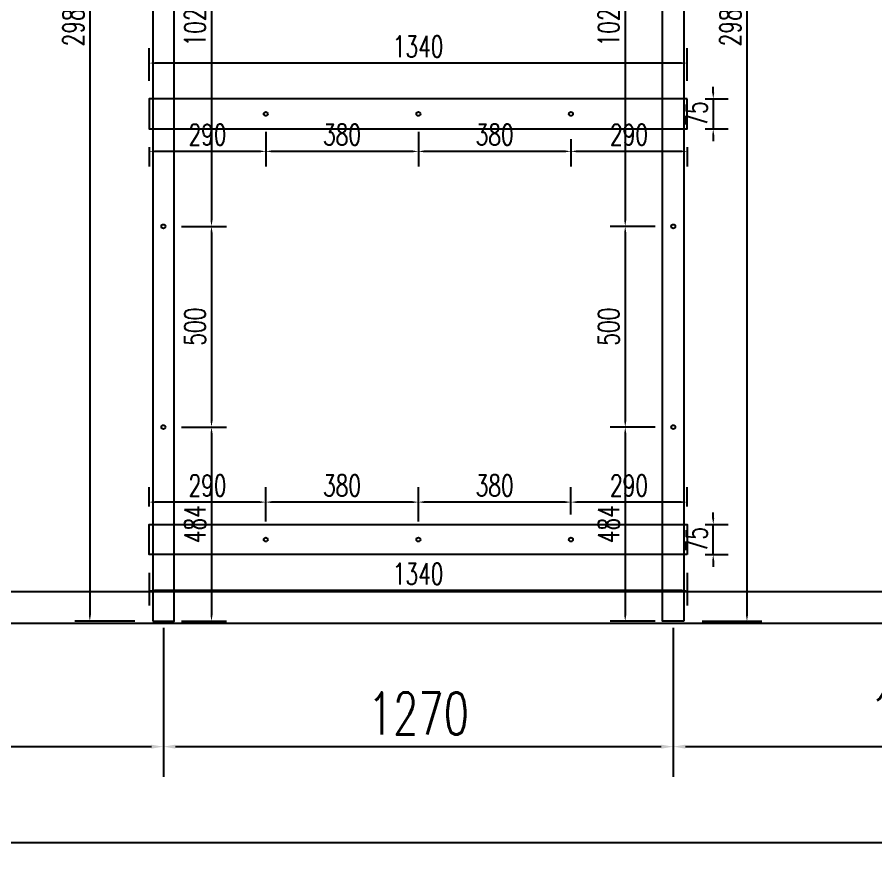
# Model space of a CAD drawing. Header units: millimetres. Extents: x 20612 to 158249, y -13511 to 156976.
# Drawn here: x 52313 to 54452, y 4858 to 6988 of the extents above; entities that cross this region are included whole.
import ezdxf

# ---------------------------------------------------------------- set-up
doc = ezdxf.new("R2010")
doc.units = ezdxf.units.MM
doc.header["$LTSCALE"] = 10
doc.layers.add('W-bridge approach引桥', color=4, linetype='Continuous')
doc.layers.add('W-STEEL_FRAME钢架', color=3, linetype='Continuous')
doc.styles.add('STANDARD_T3', font='simplex.shx', dxfattribs={"width": 0.7, "bigfont": 'hztxt.shx'})
doc.dimstyles.new('W&&15', dxfattribs={"dimtxt": 52.5, "dimasz": 15, "dimexe": 37.5, "dimexo": 45, "dimgap": 15, "dimtad": 1, "dimdec": 0, "dimzin": 0, "dimdsep": 46, "dimtxsty": 'STANDARD_T3', "dimcen": 0.09, "dimclrd": 1, "dimclre": 1, "dimclrt": 7, "dimazin": 2, "dimtfac": 1, "dimtdec": 0, "dimtix": 1, "dimtmove": 2, "dimatfit": 3, "dimfxl": 100, "dimtolj": 1, "dimtzin": 0, "dimarcsym": 0})
doc.dimstyles.new('W&&30', dxfattribs={"dimtxt": 105, "dimasz": 30, "dimexe": 75, "dimexo": 90, "dimgap": 30, "dimtad": 1, "dimdec": 0, "dimzin": 0, "dimdsep": 46, "dimtxsty": 'STANDARD_T3', "dimcen": 0.09, "dimclrd": 1, "dimclre": 1, "dimclrt": 7, "dimazin": 2, "dimtfac": 1, "dimtdec": 0, "dimtix": 1, "dimtmove": 2, "dimatfit": 3, "dimfxl": 100, "dimtolj": 1, "dimtzin": 0, "dimarcsym": 0})

# ---------------------------------------------------------------- blocks, each defined once
blk = doc.blocks.new('*D560')
at = {"color": 1, "lineweight": -2, "transparency": 16777216}
for p, q in [((53947.7, 5467.4), (53947.7, 5096.7)), ((55177.7, 5467.4), (55177.7, 5096.7)), ((55147.7, 5171.7), (53977.7, 5171.7))]:
    blk.add_line(p, q, dxfattribs=at)
at = {"color": 1, "transparency": 16777216}
for points in [[(53977.7, 5176.7), (53977.7, 5166.7), (53947.7, 5171.7)], [(55147.7, 5176.7), (55147.7, 5166.7), (55177.7, 5171.7)]]:
    blk.add_solid(points, dxfattribs=at)
at = {"layer": 'Defpoints', "color": 0, "transparency": 16777216}
for p in [(53947.7, 5557.4), (55177.7, 5557.4), (53947.7, 5171.7)]:
    blk.add_point(p, dxfattribs=at)
at = {"color": 7, "transparency": 16777216, "insert": (54562.7, 5254.2), "char_height": 105, "attachment_point": 5, "style": 'STANDARD_T3'}
blk.add_mtext('\\A1;1230', dxfattribs=at)
blk = doc.blocks.new('*D561')
at = {"color": 1, "lineweight": -2, "transparency": 16777216}
for p, q in [((52677.7, 5467.4), (52677.7, 5096.7)), ((53947.7, 5467.4), (53947.7, 5096.7)), ((53917.7, 5171.7), (52707.7, 5171.7))]:
    blk.add_line(p, q, dxfattribs=at)
at = {"color": 1, "transparency": 16777216}
for points in [[(52707.7, 5176.7), (52707.7, 5166.7), (52677.7, 5171.7)], [(53917.7, 5176.7), (53917.7, 5166.7), (53947.7, 5171.7)]]:
    blk.add_solid(points, dxfattribs=at)
at = {"layer": 'Defpoints', "color": 0, "transparency": 16777216}
for p in [(52677.7, 5557.4), (53947.7, 5557.4), (52677.7, 5171.7)]:
    blk.add_point(p, dxfattribs=at)
at = {"color": 7, "transparency": 16777216, "insert": (53312.7, 5254.2), "char_height": 105, "attachment_point": 5, "style": 'STANDARD_T3'}
blk.add_mtext('\\A1;1270', dxfattribs=at)
blk = doc.blocks.new('*D562')
at = {"color": 1, "lineweight": -2, "transparency": 16777216}
for p, q in [((51447.7, 5467.4), (51447.7, 5096.7)), ((52677.7, 5467.4), (52677.7, 5096.7)), ((52647.7, 5171.7), (51477.7, 5171.7))]:
    blk.add_line(p, q, dxfattribs=at)
at = {"color": 1, "transparency": 16777216}
for points in [[(51477.7, 5176.7), (51477.7, 5166.7), (51447.7, 5171.7)], [(52647.7, 5176.7), (52647.7, 5166.7), (52677.7, 5171.7)]]:
    blk.add_solid(points, dxfattribs=at)
at = {"layer": 'Defpoints', "color": 0, "transparency": 16777216}
for p in [(51447.7, 5557.4), (52677.7, 5557.4), (51447.7, 5171.7)]:
    blk.add_point(p, dxfattribs=at)
at = {"color": 7, "transparency": 16777216, "insert": (52062.7, 5254.2), "char_height": 105, "attachment_point": 5, "style": 'STANDARD_T3'}
blk.add_mtext('\\A1;1230', dxfattribs=at)
blk = doc.blocks.new('*D637')
at = {"color": 1, "lineweight": -2, "transparency": 16777216}
for p, q in [((47062.7, 5388.4), (47062.7, 4857.6)), ((57042.7, 5388.4), (57042.7, 4857.6)), ((57012.7, 4932.6), (47092.7, 4932.6))]:
    blk.add_line(p, q, dxfattribs=at)
at = {"color": 1, "transparency": 16777216}
for points in [[(47092.7, 4937.6), (47092.7, 4927.6), (47062.7, 4932.6)], [(57012.7, 4937.6), (57012.7, 4927.6), (57042.7, 4932.6)]]:
    blk.add_solid(points, dxfattribs=at)
at = {"layer": 'Defpoints', "color": 0, "transparency": 16777216}
for p in [(47062.7, 5478.4), (57042.7, 5478.4), (47062.7, 4932.6)]:
    blk.add_point(p, dxfattribs=at)
at = {"color": 7, "transparency": 16777216, "insert": (52052.7, 5015.1), "char_height": 105, "attachment_point": 5, "style": 'STANDARD_T3'}
blk.add_mtext('\\A1;9980', dxfattribs=at)
blk = doc.blocks.new('*D666')
at = {"layer": 'Defpoints', "color": 0, "transparency": 16777216}
for p in [(52642.2, 5649.9), (53982.2, 5649.9), (52642.2, 5560.9)]:
    blk.add_point(p, dxfattribs=at)
at = {"layer": 'W-bridge approach引桥', "color": 1, "lineweight": -2, "transparency": 16777216}
for p, q in [((52642.2, 5604.9), (52642.2, 5523.4)), ((53982.2, 5604.9), (53982.2, 5523.4)), ((53967.2, 5560.9), (52657.2, 5560.9))]:
    blk.add_line(p, q, dxfattribs=at)
at = {"layer": 'W-bridge approach引桥', "color": 1, "transparency": 16777216}
for points in [[(52657.2, 5563.4), (52657.2, 5558.4), (52642.2, 5560.9)], [(53967.2, 5563.4), (53967.2, 5558.4), (53982.2, 5560.9)]]:
    blk.add_solid(points, dxfattribs=at)
at = {"layer": 'W-bridge approach引桥', "color": 7, "transparency": 16777216, "insert": (53312.2, 5602.1), "char_height": 52.5, "attachment_point": 5, "style": 'STANDARD_T3'}
blk.add_mtext('\\A1;1340', dxfattribs=at)
blk = doc.blocks.new('*D667')
at = {"layer": 'Defpoints', "color": 0, "transparency": 16777216}
for p in [(53692.7, 5780.7), (53982.2, 5724.9), (53692.7, 5704.9)]:
    blk.add_point(p, dxfattribs=at)
at = {"layer": 'W-bridge approach引桥', "color": 1, "lineweight": -2, "transparency": 16777216}
for p, q in [((53692.7, 5749.9), (53692.7, 5818.2)), ((53982.2, 5769.9), (53982.2, 5818.2)), ((53967.2, 5780.7), (53707.7, 5780.7))]:
    blk.add_line(p, q, dxfattribs=at)
at = {"layer": 'W-bridge approach引桥', "color": 1, "transparency": 16777216}
for points in [[(53707.7, 5783.2), (53707.7, 5778.2), (53692.7, 5780.7)], [(53967.2, 5783.2), (53967.2, 5778.2), (53982.2, 5780.7)]]:
    blk.add_solid(points, dxfattribs=at)
at = {"layer": 'W-bridge approach引桥', "color": 7, "transparency": 16777216, "insert": (53837.5, 5822), "char_height": 52.5, "attachment_point": 5, "style": 'STANDARD_T3'}
blk.add_mtext('\\A1;290', dxfattribs=at)
blk = doc.blocks.new('*D668')
at = {"layer": 'Defpoints', "color": 0, "transparency": 16777216}
for p in [(53312.7, 5780.7), (53692.7, 5704.9), (53312.7, 5687.4)]:
    blk.add_point(p, dxfattribs=at)
at = {"layer": 'W-bridge approach引桥', "color": 1, "lineweight": -2, "transparency": 16777216}
for p, q in [((53312.7, 5732.4), (53312.7, 5818.2)), ((53692.7, 5749.9), (53692.7, 5818.2)), ((53677.7, 5780.7), (53327.7, 5780.7))]:
    blk.add_line(p, q, dxfattribs=at)
at = {"layer": 'W-bridge approach引桥', "color": 1, "transparency": 16777216}
for points in [[(53327.7, 5783.2), (53327.7, 5778.2), (53312.7, 5780.7)], [(53677.7, 5783.2), (53677.7, 5778.2), (53692.7, 5780.7)]]:
    blk.add_solid(points, dxfattribs=at)
at = {"layer": 'W-bridge approach引桥', "color": 7, "transparency": 16777216, "insert": (53502.7, 5822), "char_height": 52.5, "attachment_point": 5, "style": 'STANDARD_T3'}
blk.add_mtext('\\A1;380', dxfattribs=at)
blk = doc.blocks.new('*D669')
at = {"layer": 'Defpoints', "color": 0, "transparency": 16777216}
for p in [(52932.7, 5780.7), (52932.7, 5687.4), (53312.7, 5687.4)]:
    blk.add_point(p, dxfattribs=at)
at = {"layer": 'W-bridge approach引桥', "color": 1, "lineweight": -2, "transparency": 16777216}
for p, q in [((52932.7, 5732.4), (52932.7, 5818.2)), ((53312.7, 5732.4), (53312.7, 5818.2)), ((53297.7, 5780.7), (52947.7, 5780.7))]:
    blk.add_line(p, q, dxfattribs=at)
at = {"layer": 'W-bridge approach引桥', "color": 1, "transparency": 16777216}
for points in [[(52947.7, 5783.2), (52947.7, 5778.2), (52932.7, 5780.7)], [(53297.7, 5783.2), (53297.7, 5778.2), (53312.7, 5780.7)]]:
    blk.add_solid(points, dxfattribs=at)
at = {"layer": 'W-bridge approach引桥', "color": 7, "transparency": 16777216, "insert": (53122.7, 5822), "char_height": 52.5, "attachment_point": 5, "style": 'STANDARD_T3'}
blk.add_mtext('\\A1;380', dxfattribs=at)
blk = doc.blocks.new('*D670')
at = {"layer": 'Defpoints', "color": 0, "transparency": 16777216}
for p in [(52642.2, 5780.7), (52642.2, 5724.9), (52932.7, 5687.4)]:
    blk.add_point(p, dxfattribs=at)
at = {"layer": 'W-bridge approach引桥', "color": 1, "lineweight": -2, "transparency": 16777216}
for p, q in [((52642.2, 5769.9), (52642.2, 5818.2)), ((52932.7, 5732.4), (52932.7, 5818.2)), ((52917.7, 5780.7), (52657.2, 5780.7))]:
    blk.add_line(p, q, dxfattribs=at)
at = {"layer": 'W-bridge approach引桥', "color": 1, "transparency": 16777216}
for points in [[(52657.2, 5783.2), (52657.2, 5778.2), (52642.2, 5780.7)], [(52917.7, 5783.2), (52917.7, 5778.2), (52932.7, 5780.7)]]:
    blk.add_solid(points, dxfattribs=at)
at = {"layer": 'W-bridge approach引桥', "color": 7, "transparency": 16777216, "insert": (52787.5, 5822), "char_height": 52.5, "attachment_point": 5, "style": 'STANDARD_T3'}
blk.add_mtext('\\A1;290', dxfattribs=at)
blk = doc.blocks.new('*D583')
at = {"layer": 'Defpoints', "color": 0, "transparency": 16777216}
for p in [(53982.2, 5724.9), (54047.2, 5724.9), (53982.2, 5649.9)]:
    blk.add_point(p, dxfattribs=at)
at = {"layer": 'W-bridge approach引桥', "color": 1, "lineweight": -2, "transparency": 16777216}
for p, q in [((54047.2, 5739.9), (54047.2, 5754.9)), ((54027.2, 5724.9), (54084.7, 5724.9)), ((54047.2, 5649.9), (54047.2, 5724.9)), ((54027.2, 5649.9), (54084.7, 5649.9)), ((54047.2, 5634.9), (54047.2, 5619.9))]:
    blk.add_line(p, q, dxfattribs=at)
at = {"layer": 'W-bridge approach引桥', "color": 1, "transparency": 16777216}
for points in [[(54044.7, 5739.9), (54049.7, 5739.9), (54047.2, 5724.9)], [(54044.7, 5634.9), (54049.7, 5634.9), (54047.2, 5649.9)]]:
    blk.add_solid(points, dxfattribs=at)
at = {"layer": 'W-bridge approach引桥', "color": 7, "transparency": 16777216, "insert": (54006, 5687.4), "char_height": 52.5, "attachment_point": 5, "rotation": 90, "style": 'STANDARD_T3'}
blk.add_mtext('\\A1;75', dxfattribs=at)
blk = doc.blocks.new('*D671')
at = {"layer": 'Defpoints', "color": 0, "transparency": 16777216}
for p in [(53974.2, 8472.9), (53974.2, 5483.9), (54131.1, 5483.9)]:
    blk.add_point(p, dxfattribs=at)
at = {"layer": 'W-bridge approach引桥', "color": 1, "lineweight": -2, "transparency": 16777216}
for p, q in [((54019.2, 8472.9), (54168.6, 8472.9)), ((54131.1, 8457.9), (54131.1, 5498.9)), ((54019.2, 5483.9), (54168.6, 5483.9))]:
    blk.add_line(p, q, dxfattribs=at)
at = {"layer": 'W-bridge approach引桥', "color": 1, "transparency": 16777216}
for points in [[(54128.6, 8457.9), (54133.6, 8457.9), (54131.1, 8472.9)], [(54128.6, 5498.9), (54133.6, 5498.9), (54131.1, 5483.9)]]:
    blk.add_solid(points, dxfattribs=at)
at = {"layer": 'W-bridge approach引桥', "color": 7, "transparency": 16777216, "insert": (54089.9, 6978.4), "char_height": 52.5, "attachment_point": 5, "rotation": 90, "style": 'STANDARD_T3'}
blk.add_mtext('\\A1;2989', dxfattribs=at)
blk = doc.blocks.new('*D674')
at = {"layer": 'Defpoints', "color": 0, "transparency": 16777216}
for p in [(53947.7, 7489.4), (53828, 6467.4), (53947.7, 6467.4)]:
    blk.add_point(p, dxfattribs=at)
at = {"layer": 'W-bridge approach引桥', "color": 1, "lineweight": -2, "transparency": 16777216}
for p, q in [((53902.7, 7489.4), (53790.5, 7489.4)), ((53828, 7474.4), (53828, 6482.4)), ((53902.7, 6467.4), (53790.5, 6467.4))]:
    blk.add_line(p, q, dxfattribs=at)
at = {"layer": 'W-bridge approach引桥', "color": 1, "transparency": 16777216}
for points in [[(53825.5, 7474.4), (53830.5, 7474.4), (53828, 7489.4)], [(53825.5, 6482.4), (53830.5, 6482.4), (53828, 6467.4)]]:
    blk.add_solid(points, dxfattribs=at)
at = {"layer": 'W-bridge approach引桥', "color": 7, "transparency": 16777216, "insert": (53786.7, 6978.4), "char_height": 52.5, "attachment_point": 5, "rotation": 90, "style": 'STANDARD_T3'}
blk.add_mtext('\\A1;1022', dxfattribs=at)
blk = doc.blocks.new('*D675')
at = {"layer": 'Defpoints', "color": 0, "transparency": 16777216}
for p in [(53947.7, 6467.4), (53828, 5967.4), (53947.7, 5967.4)]:
    blk.add_point(p, dxfattribs=at)
at = {"layer": 'W-bridge approach引桥', "color": 1, "lineweight": -2, "transparency": 16777216}
for p, q in [((53902.7, 6467.4), (53790.5, 6467.4)), ((53828, 6452.4), (53828, 5982.4)), ((53902.7, 5967.4), (53790.5, 5967.4))]:
    blk.add_line(p, q, dxfattribs=at)
at = {"layer": 'W-bridge approach引桥', "color": 1, "transparency": 16777216}
for points in [[(53825.5, 6452.4), (53830.5, 6452.4), (53828, 6467.4)], [(53825.5, 5982.4), (53830.5, 5982.4), (53828, 5967.4)]]:
    blk.add_solid(points, dxfattribs=at)
at = {"layer": 'W-bridge approach引桥', "color": 7, "transparency": 16777216, "insert": (53786.7, 6217.4), "char_height": 52.5, "attachment_point": 5, "rotation": 90, "style": 'STANDARD_T3'}
blk.add_mtext('\\A1;500', dxfattribs=at)
blk = doc.blocks.new('*D676')
at = {"layer": 'Defpoints', "color": 0, "transparency": 16777216}
for p in [(53947.7, 5967.4), (53828, 5483.9), (53947.7, 5483.9)]:
    blk.add_point(p, dxfattribs=at)
at = {"layer": 'W-bridge approach引桥', "color": 1, "lineweight": -2, "transparency": 16777216}
for p, q in [((53902.7, 5967.4), (53790.5, 5967.4)), ((53828, 5952.4), (53828, 5498.9)), ((53902.7, 5483.9), (53790.5, 5483.9))]:
    blk.add_line(p, q, dxfattribs=at)
at = {"layer": 'W-bridge approach引桥', "color": 1, "transparency": 16777216}
for points in [[(53825.5, 5952.4), (53830.5, 5952.4), (53828, 5967.4)], [(53825.5, 5498.9), (53830.5, 5498.9), (53828, 5483.9)]]:
    blk.add_solid(points, dxfattribs=at)
at = {"layer": 'W-bridge approach引桥', "color": 7, "transparency": 16777216, "insert": (53786.7, 5725.7), "char_height": 52.5, "attachment_point": 5, "rotation": 90, "style": 'STANDARD_T3'}
blk.add_mtext('\\A1;484', dxfattribs=at)
blk = doc.blocks.new('*D678')
at = {"layer": 'Defpoints', "color": 0, "transparency": 16777216}
for p in [(52651.2, 8472.9), (52494.4, 5483.9), (52651.2, 5483.9)]:
    blk.add_point(p, dxfattribs=at)
at = {"layer": 'W-bridge approach引桥', "color": 1, "lineweight": -2, "transparency": 16777216}
for p, q in [((52606.2, 8472.9), (52456.9, 8472.9)), ((52494.4, 8457.9), (52494.4, 5498.9)), ((52606.2, 5483.9), (52456.9, 5483.9))]:
    blk.add_line(p, q, dxfattribs=at)
at = {"layer": 'W-bridge approach引桥', "color": 1, "transparency": 16777216}
for points in [[(52491.9, 8457.9), (52496.9, 8457.9), (52494.4, 8472.9)], [(52491.9, 5498.9), (52496.9, 5498.9), (52494.4, 5483.9)]]:
    blk.add_solid(points, dxfattribs=at)
at = {"layer": 'W-bridge approach引桥', "color": 7, "transparency": 16777216, "insert": (52453.1, 6978.4), "char_height": 52.5, "attachment_point": 5, "rotation": 90, "style": 'STANDARD_T3'}
blk.add_mtext('\\A1;2989', dxfattribs=at)
blk = doc.blocks.new('*D681')
at = {"layer": 'Defpoints', "color": 0, "transparency": 16777216}
for p in [(52677.7, 7489.4), (52677.7, 6467.4), (52797.5, 6467.4)]:
    blk.add_point(p, dxfattribs=at)
at = {"layer": 'W-bridge approach引桥', "color": 1, "lineweight": -2, "transparency": 16777216}
for p, q in [((52722.7, 7489.4), (52835, 7489.4)), ((52797.5, 7474.4), (52797.5, 6482.4)), ((52722.7, 6467.4), (52835, 6467.4))]:
    blk.add_line(p, q, dxfattribs=at)
at = {"layer": 'W-bridge approach引桥', "color": 1, "transparency": 16777216}
for points in [[(52795, 7474.4), (52800, 7474.4), (52797.5, 7489.4)], [(52795, 6482.4), (52800, 6482.4), (52797.5, 6467.4)]]:
    blk.add_solid(points, dxfattribs=at)
at = {"layer": 'W-bridge approach引桥', "color": 7, "transparency": 16777216, "insert": (52756.3, 6978.4), "char_height": 52.5, "attachment_point": 5, "rotation": 90, "style": 'STANDARD_T3'}
blk.add_mtext('\\A1;1022', dxfattribs=at)
blk = doc.blocks.new('*D682')
at = {"layer": 'Defpoints', "color": 0, "transparency": 16777216}
for p in [(52677.7, 6467.4), (52677.7, 5967.4), (52797.5, 5967.4)]:
    blk.add_point(p, dxfattribs=at)
at = {"layer": 'W-bridge approach引桥', "color": 1, "lineweight": -2, "transparency": 16777216}
for p, q in [((52722.7, 6467.4), (52835, 6467.4)), ((52797.5, 6452.4), (52797.5, 5982.4)), ((52722.7, 5967.4), (52835, 5967.4))]:
    blk.add_line(p, q, dxfattribs=at)
at = {"layer": 'W-bridge approach引桥', "color": 1, "transparency": 16777216}
for points in [[(52795, 6452.4), (52800, 6452.4), (52797.5, 6467.4)], [(52795, 5982.4), (52800, 5982.4), (52797.5, 5967.4)]]:
    blk.add_solid(points, dxfattribs=at)
at = {"layer": 'W-bridge approach引桥', "color": 7, "transparency": 16777216, "insert": (52756.3, 6217.4), "char_height": 52.5, "attachment_point": 5, "rotation": 90, "style": 'STANDARD_T3'}
blk.add_mtext('\\A1;500', dxfattribs=at)
blk = doc.blocks.new('*D683')
at = {"layer": 'Defpoints', "color": 0, "transparency": 16777216}
for p in [(52677.7, 5967.4), (52677.7, 5483.9), (52797.5, 5483.9)]:
    blk.add_point(p, dxfattribs=at)
at = {"layer": 'W-bridge approach引桥', "color": 1, "lineweight": -2, "transparency": 16777216}
for p, q in [((52722.7, 5967.4), (52835, 5967.4)), ((52797.5, 5952.4), (52797.5, 5498.9)), ((52722.7, 5483.9), (52835, 5483.9))]:
    blk.add_line(p, q, dxfattribs=at)
at = {"layer": 'W-bridge approach引桥', "color": 1, "transparency": 16777216}
for points in [[(52795, 5952.4), (52800, 5952.4), (52797.5, 5967.4)], [(52795, 5498.9), (52800, 5498.9), (52797.5, 5483.9)]]:
    blk.add_solid(points, dxfattribs=at)
at = {"layer": 'W-bridge approach引桥', "color": 7, "transparency": 16777216, "insert": (52756.3, 5725.7), "char_height": 52.5, "attachment_point": 5, "rotation": 90, "style": 'STANDARD_T3'}
blk.add_mtext('\\A1;484', dxfattribs=at)
blk = doc.blocks.new('*D685')
at = {"layer": 'Defpoints', "color": 0, "transparency": 16777216}
for p in [(52642.2, 6874), (52642.2, 6784.9), (53982.2, 6784.9)]:
    blk.add_point(p, dxfattribs=at)
at = {"layer": 'W-bridge approach引桥', "color": 1, "lineweight": -2, "transparency": 16777216}
for p, q in [((52642.2, 6829.9), (52642.2, 6911.5)), ((53982.2, 6829.9), (53982.2, 6911.5)), ((53967.2, 6874), (52657.2, 6874))]:
    blk.add_line(p, q, dxfattribs=at)
at = {"layer": 'W-bridge approach引桥', "color": 1, "transparency": 16777216}
for points in [[(52657.2, 6876.5), (52657.2, 6871.5), (52642.2, 6874)], [(53967.2, 6876.5), (53967.2, 6871.5), (53982.2, 6874)]]:
    blk.add_solid(points, dxfattribs=at)
at = {"layer": 'W-bridge approach引桥', "color": 7, "transparency": 16777216, "insert": (53312.2, 6915.2), "char_height": 52.5, "attachment_point": 5, "style": 'STANDARD_T3'}
blk.add_mtext('\\A1;1340', dxfattribs=at)
blk = doc.blocks.new('*D686')
at = {"layer": 'Defpoints', "color": 0, "transparency": 16777216}
for p in [(53692.7, 6729.9), (53982.2, 6709.9), (53692.7, 6654.1)]:
    blk.add_point(p, dxfattribs=at)
at = {"layer": 'W-bridge approach引桥', "color": 1, "lineweight": -2, "transparency": 16777216}
for p, q in [((53692.7, 6684.9), (53692.7, 6616.6)), ((53967.2, 6654.1), (53707.7, 6654.1)), ((53982.2, 6664.9), (53982.2, 6616.6))]:
    blk.add_line(p, q, dxfattribs=at)
at = {"layer": 'W-bridge approach引桥', "color": 1, "transparency": 16777216}
for points in [[(53707.7, 6656.6), (53707.7, 6651.6), (53692.7, 6654.1)], [(53967.2, 6656.6), (53967.2, 6651.6), (53982.2, 6654.1)]]:
    blk.add_solid(points, dxfattribs=at)
at = {"layer": 'W-bridge approach引桥', "color": 7, "transparency": 16777216, "insert": (53837.5, 6695.4), "char_height": 52.5, "attachment_point": 5, "style": 'STANDARD_T3'}
blk.add_mtext('\\A1;290', dxfattribs=at)
blk = doc.blocks.new('*D687')
at = {"layer": 'Defpoints', "color": 0, "transparency": 16777216}
for p in [(53312.7, 6747.4), (53692.7, 6729.9), (53312.7, 6654.1)]:
    blk.add_point(p, dxfattribs=at)
at = {"layer": 'W-bridge approach引桥', "color": 1, "lineweight": -2, "transparency": 16777216}
for p, q in [((53312.7, 6702.4), (53312.7, 6616.6)), ((53692.7, 6684.9), (53692.7, 6616.6)), ((53677.7, 6654.1), (53327.7, 6654.1))]:
    blk.add_line(p, q, dxfattribs=at)
at = {"layer": 'W-bridge approach引桥', "color": 1, "transparency": 16777216}
for points in [[(53327.7, 6656.6), (53327.7, 6651.6), (53312.7, 6654.1)], [(53677.7, 6656.6), (53677.7, 6651.6), (53692.7, 6654.1)]]:
    blk.add_solid(points, dxfattribs=at)
at = {"layer": 'W-bridge approach引桥', "color": 7, "transparency": 16777216, "insert": (53502.7, 6695.4), "char_height": 52.5, "attachment_point": 5, "style": 'STANDARD_T3'}
blk.add_mtext('\\A1;380', dxfattribs=at)
blk = doc.blocks.new('*D688')
at = {"layer": 'Defpoints', "color": 0, "transparency": 16777216}
for p in [(52932.7, 6747.4), (53312.7, 6747.4), (52932.7, 6654.1)]:
    blk.add_point(p, dxfattribs=at)
at = {"layer": 'W-bridge approach引桥', "color": 1, "lineweight": -2, "transparency": 16777216}
for p, q in [((52932.7, 6702.4), (52932.7, 6616.6)), ((53312.7, 6702.4), (53312.7, 6616.6)), ((53297.7, 6654.1), (52947.7, 6654.1))]:
    blk.add_line(p, q, dxfattribs=at)
at = {"layer": 'W-bridge approach引桥', "color": 1, "transparency": 16777216}
for points in [[(52947.7, 6656.6), (52947.7, 6651.6), (52932.7, 6654.1)], [(53297.7, 6656.6), (53297.7, 6651.6), (53312.7, 6654.1)]]:
    blk.add_solid(points, dxfattribs=at)
at = {"layer": 'W-bridge approach引桥', "color": 7, "transparency": 16777216, "insert": (53122.7, 6695.4), "char_height": 52.5, "attachment_point": 5, "style": 'STANDARD_T3'}
blk.add_mtext('\\A1;380', dxfattribs=at)
blk = doc.blocks.new('*D689')
at = {"layer": 'Defpoints', "color": 0, "transparency": 16777216}
for p in [(52932.7, 6747.4), (52642.2, 6709.9), (52642.2, 6654.1)]:
    blk.add_point(p, dxfattribs=at)
at = {"layer": 'W-bridge approach引桥', "color": 1, "lineweight": -2, "transparency": 16777216}
for p, q in [((52932.7, 6702.4), (52932.7, 6616.6)), ((52642.2, 6664.9), (52642.2, 6616.6)), ((52917.7, 6654.1), (52657.2, 6654.1))]:
    blk.add_line(p, q, dxfattribs=at)
at = {"layer": 'W-bridge approach引桥', "color": 1, "transparency": 16777216}
for points in [[(52657.2, 6656.6), (52657.2, 6651.6), (52642.2, 6654.1)], [(52917.7, 6656.6), (52917.7, 6651.6), (52932.7, 6654.1)]]:
    blk.add_solid(points, dxfattribs=at)
at = {"layer": 'W-bridge approach引桥', "color": 7, "transparency": 16777216, "insert": (52787.5, 6695.4), "char_height": 52.5, "attachment_point": 5, "style": 'STANDARD_T3'}
blk.add_mtext('\\A1;290', dxfattribs=at)
blk = doc.blocks.new('*D584')
at = {"layer": 'Defpoints', "color": 0, "transparency": 16777216}
for p in [(53982.2, 6784.9), (53982.2, 6709.9), (54047.2, 6709.9)]:
    blk.add_point(p, dxfattribs=at)
at = {"layer": 'W-bridge approach引桥', "color": 1, "lineweight": -2, "transparency": 16777216}
for p, q in [((54047.2, 6799.9), (54047.2, 6814.9)), ((54027.2, 6784.9), (54084.7, 6784.9)), ((54047.2, 6784.9), (54047.2, 6709.9)), ((54027.2, 6709.9), (54084.7, 6709.9)), ((54047.2, 6694.9), (54047.2, 6679.9))]:
    blk.add_line(p, q, dxfattribs=at)
at = {"layer": 'W-bridge approach引桥', "color": 1, "transparency": 16777216}
for points in [[(54044.7, 6799.9), (54049.7, 6799.9), (54047.2, 6784.9)], [(54044.7, 6694.9), (54049.7, 6694.9), (54047.2, 6709.9)]]:
    blk.add_solid(points, dxfattribs=at)
at = {"layer": 'W-bridge approach引桥', "color": 7, "transparency": 16777216, "insert": (54006, 6747.4), "char_height": 52.5, "attachment_point": 5, "rotation": 90, "style": 'STANDARD_T3'}
blk.add_mtext('\\A1;75', dxfattribs=at)

msp = doc.modelspace()

# ---------------------------------------------------------------- linework, layer by layer
at = {"layer": 'W-bridge approach引桥'}
for centre in [(52932.7, 6747.4), (53312.7, 6747.4), (53692.7, 6747.4), (52677.7, 6467.4), (53947.7, 6467.4), (52677.7, 5967.4), (53947.7, 5967.4), (52932.7, 5687.4), (53312.7, 5687.4), (53692.7, 5687.4)]:
    msp.add_circle(centre, 5, dxfattribs=at)
at = {"layer": 'W-STEEL_FRAME钢架'}
for points in [[(57042.7, 5478.4), (47062.7, 5478.4), (47062.7, 8478.4), (57042.7, 8478.4)], [(52651.2, 5483.9), (52704.2, 5483.9), (52704.2, 8472.9), (52651.2, 8472.9)], [(53974.2, 5483.9), (53921.2, 5483.9), (53921.2, 8472.9), (53974.2, 8472.9)], [(56963.7, 5557.4), (47141.7, 5557.4), (47141.7, 8399.4), (56963.7, 8399.4)]]:
    msp.add_lwpolyline(points, close=True, dxfattribs=at)
at = {"layer": 'W-STEEL_FRAME钢架', "color": 2}
for points in [[(53982.2, 6784.9), (52642.2, 6784.9), (52642.2, 6709.9), (53982.2, 6709.9)], [(53982.2, 5649.9), (52642.2, 5649.9), (52642.2, 5724.9), (53982.2, 5724.9)]]:
    msp.add_lwpolyline(points, close=True, dxfattribs=at)

# ---------------------------------------------------------------- dimensions: what is measured, and where the dimension line sits
for base, p1, p2, picture, middle in [((51447.7, 5171.7), (52677.7, 5557.4), (51447.7, 5557.4), '*D562', (52062.7, 5254.2)), ((52677.7, 5171.7), (53947.7, 5557.4), (52677.7, 5557.4), '*D561', (53312.7, 5254.2)), ((53947.7, 5171.7), (55177.7, 5557.4), (53947.7, 5557.4), '*D560', (54562.7, 5254.2)), ((47062.7, 4932.6), (57042.7, 5478.4), (47062.7, 5478.4), '*D637', (52052.7, 5015.1))]:
    dim = msp.add_linear_dim(base=base, p1=p1, p2=p2, angle=180, dimstyle='W&&30')
    dim.commit()
    dim.dimension.update_dxf_attribs({"geometry": picture, "text_midpoint": middle})
at = {"layer": 'W-bridge approach引桥'}
for base, p1, p2, angle, picture, middle in [((52494.4, 5483.9), (52651.2, 8472.9), (52651.2, 5483.9), 270, '*D678', (52453.1, 6978.4)), ((54131.1, 5483.9), (53974.2, 8472.9), (53974.2, 5483.9), 270, '*D671', (54089.9, 6978.4)), ((52797.5, 6467.4), (52677.7, 7489.4), (52677.7, 6467.4), 270, '*D681', (52756.3, 6978.4)), ((53828, 6467.4), (53947.7, 7489.4), (53947.7, 6467.4), 270, '*D674', (53786.7, 6978.4)), ((52642.2, 6874), (53982.2, 6784.9), (52642.2, 6784.9), 180, '*D685', (53312.2, 6915.2)), ((54047.2, 6709.9), (53982.2, 6784.9), (53982.2, 6709.9), 270, '*D584', (54006, 6747.4)), ((52932.7, 6654.1), (53312.7, 6747.4), (52932.7, 6747.4), 180, '*D688', (53122.7, 6695.4)), ((53312.7, 6654.1), (53692.7, 6729.9), (53312.7, 6747.4), 180, '*D687', (53502.7, 6695.4)), ((53692.7460281, 6654.1382933), (53982.2460281, 6709.9341493), (53692.7460281, 6729.9341493), 180, '*D686', (53837.4960281, 6695.3882933)), ((52797.5, 5967.4), (52677.7, 6467.4), (52677.7, 5967.4), 270, '*D682', (52756.3, 6217.4)), ((53828, 5967.4), (53947.7, 6467.4), (53947.7, 5967.4), 270, '*D675', (53786.7, 6217.4)), ((52797.5141586, 5483.9341493), (52677.7460281, 5967.4341493), (52677.7460281, 5483.9341493), 270, '*D683', (52756.2641586, 5725.6841493)), ((53827.9778975, 5483.9341493), (53947.7460281, 5967.4341493), (53947.7460281, 5483.9341493), 270, '*D676', (53786.7278975, 5725.6841493)), ((52932.7, 5780.7), (53312.7, 5687.4), (52932.7, 5687.4), 180, '*D669', (53122.7, 5822)), ((53312.7, 5780.7), (53692.7, 5704.9), (53312.7, 5687.4), 180, '*D668', (53502.7, 5822)), ((53692.7460281, 5780.7300053), (53982.2460281, 5724.9341493), (53692.7460281, 5704.9341493), 180, '*D667', (53837.4960281, 5821.9800053)), ((54047.2, 5724.9), (53982.2, 5649.9), (53982.2, 5724.9), 90, '*D583', (54006, 5687.4)), ((52642.2, 5560.9), (53982.2, 5649.9), (52642.2, 5649.9), 180, '*D666', (53312.2, 5602.1))]:
    dim = msp.add_linear_dim(base=base, p1=p1, p2=p2, angle=angle, dimstyle='W&&15', dxfattribs=at)
    dim.commit()
    dim.dimension.update_dxf_attribs({"geometry": picture, "text_midpoint": middle})
for base, p1, p2, picture, middle in [((52642.2, 6654.1), (52932.7, 6747.4), (52642.2, 6709.9), '*D689', (52787.5, 6695.4)), ((52642.2, 5780.7), (52932.7, 5687.4), (52642.2, 5724.9), '*D670', (52787.5, 5822))]:
    dim = msp.add_linear_dim(base=base, p1=p1, p2=p2, angle=180, text='290', dimstyle='W&&15', dxfattribs=at)
    dim.commit()
    dim.dimension.update_dxf_attribs({"geometry": picture, "text_midpoint": middle})

doc.saveas('drawing.dxf')
